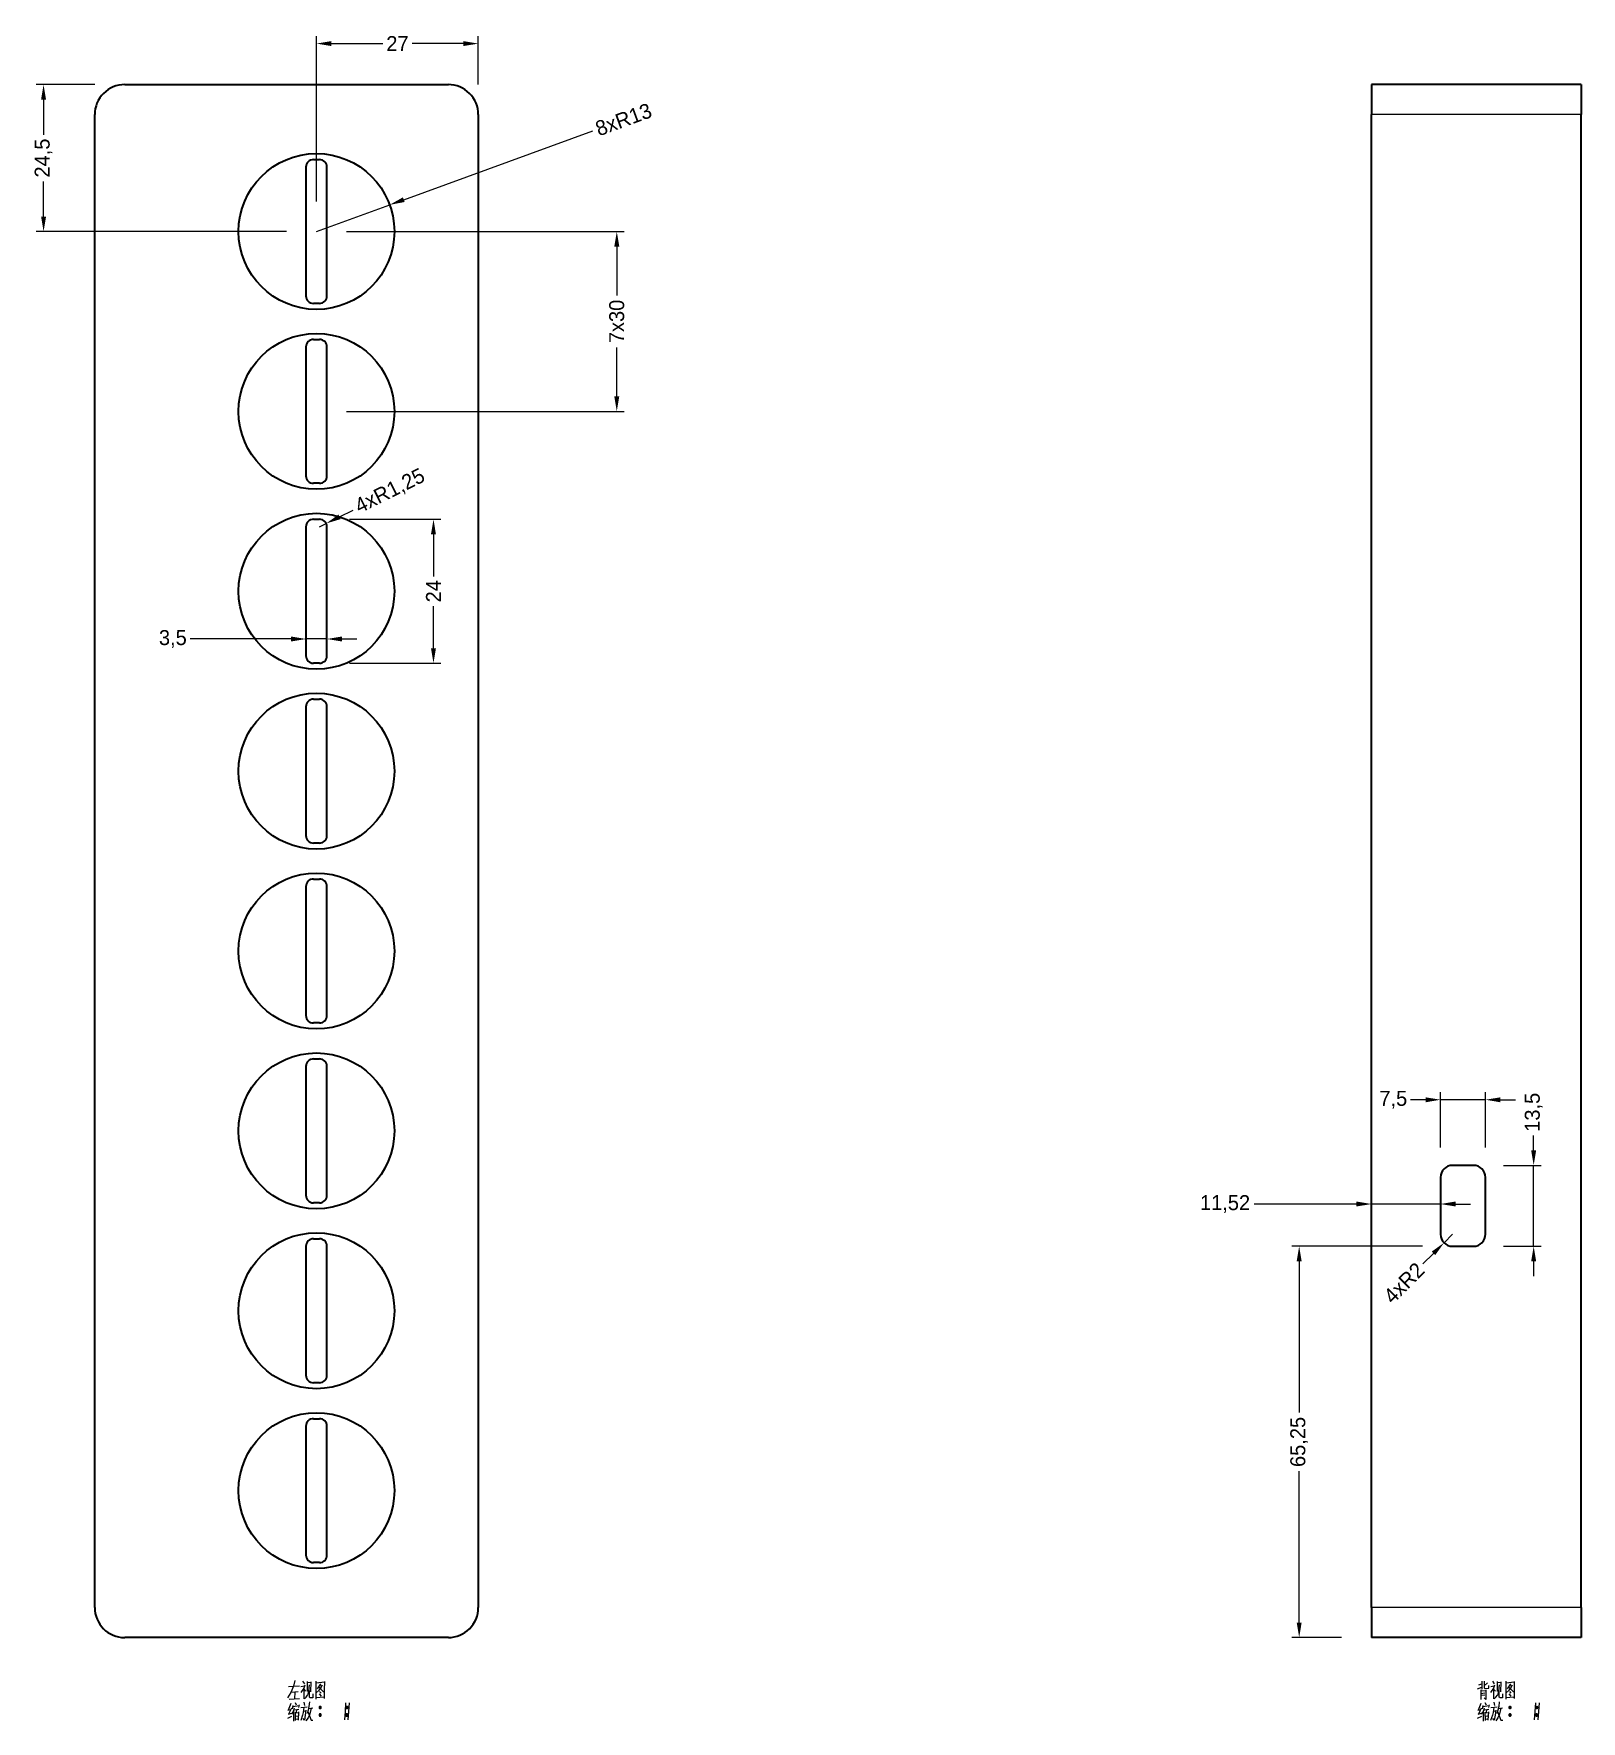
# Model space of a CAD drawing. Extents: x 393 to 1009, y 136 to 798.
# Drawn here: x 750.9 to 1009.1, y 277 to 558.5 of the extents above; entities that cross this region are included whole.
import ezdxf

# ---------------------------------------------------------------- set-up
doc = ezdxf.new("R2010")
doc.units = 0
doc.styles.get("Standard").update_dxf_attribs({"font": 'Deng.ttf'})
doc.dimstyles.get("Standard").update_dxf_attribs({"dimtxt": 0.18, "dimasz": 0.18, "dimexe": 0.18, "dimexo": 0.0625, "dimgap": 0.09, "dimtad": 0, "dimtih": 1, "dimtoh": 1, "dimdec": 4, "dimzin": 0, "dimdsep": 46, "dimtxsty": 'Standard', "dimcen": 0.09, "dimadec": 0, "dimazin": 0, "dimtfac": 1, "dimtdec": 4, "dimtofl": 0, "dimtmove": 0, "dimatfit": 3, "dimfxl": 1, "dimtolj": 1, "dimtzin": 0, "dimarcsym": 0})

# ---------------------------------------------------------------- blocks, each defined once
blk = doc.blocks.new('*D34')
at = {"color": 0, "lineweight": -2, "transparency": 16777216}
for p, q in [((1001.11, 372.25), (1001.11, 374.75)), ((996.07, 369.75), (1002.36, 369.75)), ((1001.11, 356.25), (1001.11, 369.75)), ((996.07, 356.25), (1002.36, 356.25)), ((1001.11, 353.75), (1001.11, 351.25))]:
    blk.add_line(p, q, dxfattribs=at)
at = {"color": 0, "transparency": 16777216}
for points in [[(1000.7, 372.25), (1001.53, 372.25), (1001.11, 369.75)], [(1000.7, 353.75), (1001.53, 353.75), (1001.11, 356.25)]]:
    blk.add_solid(points, dxfattribs=at)
at = {"layer": 'Defpoints', "color": 0, "transparency": 16777216}
for p in [(991.07, 369.75), (1001.11, 369.75), (991.07, 356.25)]:
    blk.add_point(p, dxfattribs=at)
at = {"color": 0, "transparency": 16777216, "insert": (1001.11, 378.6), "char_height": 2.5, "attachment_point": 5, "rotation": 90}
blk.add_mtext('13,5', dxfattribs=at)
blk = doc.blocks.new('*D35')
at = {"color": 0, "lineweight": -2, "transparency": 16777216}
for p, q in [((983.07, 380.69), (980.57, 380.69)), ((985.57, 372.75), (985.57, 381.94)), ((993.07, 380.69), (985.57, 380.69)), ((993.07, 372.75), (993.07, 381.94)), ((995.57, 380.69), (998.07, 380.69))]:
    blk.add_line(p, q, dxfattribs=at)
at = {"color": 0, "transparency": 16777216}
for points in [[(983.07, 381.1), (983.07, 380.27), (985.57, 380.69)], [(995.57, 381.1), (995.57, 380.27), (993.07, 380.69)]]:
    blk.add_solid(points, dxfattribs=at)
at = {"layer": 'Defpoints', "color": 0, "transparency": 16777216}
for p in [(993.07, 380.69), (985.57, 367.75), (993.07, 367.75)]:
    blk.add_point(p, dxfattribs=at)
at = {"color": 0, "transparency": 16777216, "insert": (977.69, 380.69), "char_height": 2.5, "attachment_point": 5}
blk.add_mtext('7,5', dxfattribs=at)
blk = doc.blocks.new('*D36')
at = {"color": 0, "lineweight": -2, "transparency": 16777216}
for p, q in [((987.57, 358.25), (986.16, 356.84)), ((984.39, 355.07), (982.62, 353.3))]:
    blk.add_line(p, q, dxfattribs=at)
at = {"color": 0, "transparency": 16777216}
blk.add_solid([(984.1, 355.36), (984.68, 354.77), (986.16, 356.84)], dxfattribs=at)
at = {"layer": 'Defpoints', "color": 0, "transparency": 16777216}
for p in [(987.57, 358.25), (986.16, 356.84)]:
    blk.add_point(p, dxfattribs=at)
at = {"color": 0, "transparency": 16777216, "insert": (979.47, 350.14), "char_height": 2.5, "attachment_point": 5, "rotation": 45}
blk.add_mtext('4xR2', dxfattribs=at)
blk = doc.blocks.new('*D37')
at = {"color": 0, "lineweight": -2, "transparency": 16777216}
for p, q in [((982.57, 356.25), (960.74, 356.25)), ((961.99, 353.75), (961.99, 328.52)), ((961.99, 293.5), (961.99, 318.73)), ((969.05, 291), (960.74, 291))]:
    blk.add_line(p, q, dxfattribs=at)
at = {"color": 0, "transparency": 16777216}
for points in [[(961.57, 353.75), (962.4, 353.75), (961.99, 356.25)], [(961.57, 293.5), (962.4, 293.5), (961.99, 291)]]:
    blk.add_solid(points, dxfattribs=at)
at = {"layer": 'Defpoints', "color": 0, "transparency": 16777216}
for p in [(961.99, 356.25), (987.57, 356.25), (974.05, 291)]:
    blk.add_point(p, dxfattribs=at)
at = {"color": 0, "transparency": 16777216, "insert": (961.99, 323.62), "char_height": 2.5, "attachment_point": 5, "rotation": 90}
blk.add_mtext('65,25', dxfattribs=at)
blk = doc.blocks.new('*D38')
at = {"color": 0, "lineweight": -2, "transparency": 16777216}
for p, q in [((971.55, 363.3), (954.47, 363.3)), ((974.05, 301), (974.05, 364.55)), ((985.57, 363.3), (974.05, 363.3)), ((988.07, 363.3), (990.57, 363.3)), ((985.57, 362.75), (985.57, 362.05))]:
    blk.add_line(p, q, dxfattribs=at)
at = {"color": 0, "transparency": 16777216}
for points in [[(971.55, 363.72), (971.55, 362.89), (974.05, 363.3)], [(988.07, 363.72), (988.07, 362.89), (985.57, 363.3)]]:
    blk.add_solid(points, dxfattribs=at)
at = {"layer": 'Defpoints', "color": 0, "transparency": 16777216}
for p in [(985.57, 367.75), (985.57, 363.3), (974.05, 296)]:
    blk.add_point(p, dxfattribs=at)
at = {"color": 0, "transparency": 16777216, "insert": (949.62, 363.3), "char_height": 2.5, "attachment_point": 5}
blk.add_mtext('11,52', dxfattribs=at)
blk = doc.blocks.new('*D39')
at = {"color": 0, "lineweight": -2, "transparency": 16777216}
for p, q in [((812.59, 530.81), (844.16, 542.31)), ((798.03, 525.5), (810.24, 529.95))]:
    blk.add_line(p, q, dxfattribs=at)
at = {"color": 0, "transparency": 16777216}
blk.add_solid([(812.45, 531.2), (812.73, 530.42), (810.24, 529.95)], dxfattribs=at)
at = {"layer": 'Defpoints', "color": 0, "transparency": 16777216}
for p in [(810.24, 529.95), (798.03, 525.5)]:
    blk.add_point(p, dxfattribs=at)
at = {"color": 0, "transparency": 16777216, "insert": (849.26, 544.17), "char_height": 2.5, "attachment_point": 5, "rotation": 20.0264}
blk.add_mtext('8xR13', dxfattribs=at)
blk = doc.blocks.new('*D40')
at = {"color": 0, "lineweight": -2, "transparency": 16777216}
for p, q in [((803.03, 525.5), (849.38, 525.5)), ((848.13, 523), (848.13, 514.84)), ((848.13, 498), (848.13, 506.16)), ((803.03, 495.5), (849.38, 495.5))]:
    blk.add_line(p, q, dxfattribs=at)
at = {"color": 0, "transparency": 16777216}
for points in [[(847.72, 523), (848.55, 523), (848.13, 525.5)], [(847.72, 498), (848.55, 498), (848.13, 495.5)]]:
    blk.add_solid(points, dxfattribs=at)
at = {"layer": 'Defpoints', "color": 0, "transparency": 16777216}
for p in [(798.03, 525.5), (848.13, 525.5), (798.03, 495.5)]:
    blk.add_point(p, dxfattribs=at)
at = {"color": 0, "transparency": 16777216, "insert": (848.13, 510.5), "char_height": 2.5, "attachment_point": 5, "rotation": 90}
blk.add_mtext('7x30', dxfattribs=at)
blk = doc.blocks.new('*D41')
at = {"color": 0, "lineweight": -2, "transparency": 16777216}
for p, q in [((761.03, 550), (751.24, 550)), ((752.49, 547.5), (752.49, 541.64)), ((752.49, 528), (752.49, 533.86)), ((793.03, 525.5), (751.24, 525.5))]:
    blk.add_line(p, q, dxfattribs=at)
at = {"color": 0, "transparency": 16777216}
for points in [[(752.08, 547.5), (752.91, 547.5), (752.49, 550)], [(752.08, 528), (752.91, 528), (752.49, 525.5)]]:
    blk.add_solid(points, dxfattribs=at)
at = {"layer": 'Defpoints', "color": 0, "transparency": 16777216}
for p in [(752.49, 550), (766.03, 550), (798.03, 525.5)]:
    blk.add_point(p, dxfattribs=at)
at = {"color": 0, "transparency": 16777216, "insert": (752.49, 537.75), "char_height": 2.5, "attachment_point": 5, "rotation": 90}
blk.add_mtext('24,5', dxfattribs=at)
blk = doc.blocks.new('*D42')
at = {"color": 0, "lineweight": -2, "transparency": 16777216}
for p, q in [((798.03, 530.5), (798.03, 558.09)), ((825.03, 550), (825.03, 558.09)), ((800.53, 556.84), (809.08, 556.84)), ((822.53, 556.84), (813.97, 556.84))]:
    blk.add_line(p, q, dxfattribs=at)
at = {"color": 0, "transparency": 16777216}
for points in [[(800.53, 557.26), (800.53, 556.43), (798.03, 556.84)], [(822.53, 557.26), (822.53, 556.43), (825.03, 556.84)]]:
    blk.add_solid(points, dxfattribs=at)
at = {"layer": 'Defpoints', "color": 0, "transparency": 16777216}
for p in [(825.03, 556.84), (825.03, 545), (798.03, 525.5)]:
    blk.add_point(p, dxfattribs=at)
at = {"color": 0, "transparency": 16777216, "insert": (811.53, 556.84), "char_height": 2.5, "attachment_point": 5}
blk.add_mtext('27', dxfattribs=at)
blk = doc.blocks.new('*D43')
at = {"color": 0, "lineweight": -2, "transparency": 16777216}
for p, q in [((803.53, 477.5), (818.8, 477.5)), ((817.55, 475), (817.55, 467.97)), ((817.55, 456), (817.55, 463.03)), ((803.53, 453.5), (818.8, 453.5))]:
    blk.add_line(p, q, dxfattribs=at)
at = {"color": 0, "transparency": 16777216}
for points in [[(817.13, 475), (817.96, 475), (817.55, 477.5)], [(817.13, 456), (817.96, 456), (817.55, 453.5)]]:
    blk.add_solid(points, dxfattribs=at)
at = {"layer": 'Defpoints', "color": 0, "transparency": 16777216}
for p in [(798.53, 477.5), (817.55, 477.5), (798.53, 453.5)]:
    blk.add_point(p, dxfattribs=at)
at = {"color": 0, "transparency": 16777216, "insert": (817.55, 465.5), "char_height": 2.5, "attachment_point": 5, "rotation": 90}
blk.add_mtext('24', dxfattribs=at)
blk = doc.blocks.new('*D44')
at = {"color": 0, "lineweight": -2, "transparency": 16777216}
for p, q in [((796.28, 459.75), (796.28, 458.79)), ((799.78, 459.75), (799.78, 458.79)), ((793.78, 457.54), (776.96, 457.54)), ((799.78, 457.54), (796.28, 457.54)), ((802.28, 457.54), (804.78, 457.54))]:
    blk.add_line(p, q, dxfattribs=at)
at = {"color": 0, "transparency": 16777216}
for points in [[(793.78, 457.95), (793.78, 457.12), (796.28, 457.54)], [(802.28, 457.95), (802.28, 457.12), (799.78, 457.54)]]:
    blk.add_solid(points, dxfattribs=at)
at = {"layer": 'Defpoints', "color": 0, "transparency": 16777216}
for p in [(799.78, 457.54), (796.28, 454.75), (799.78, 454.75)]:
    blk.add_point(p, dxfattribs=at)
at = {"color": 0, "transparency": 16777216, "insert": (774.06, 457.54), "char_height": 2.5, "attachment_point": 5}
blk.add_mtext('3,5', dxfattribs=at)
blk = doc.blocks.new('*D45')
at = {"color": 0, "lineweight": -2, "transparency": 16777216}
for p, q in [((801.88, 477.92), (804.12, 479.03)), ((798.53, 476.25), (799.65, 476.81))]:
    blk.add_line(p, q, dxfattribs=at)
at = {"color": 0, "transparency": 16777216}
blk.add_solid([(801.7, 478.29), (802.07, 477.54), (799.65, 476.81)], dxfattribs=at)
at = {"layer": 'Defpoints', "color": 0, "transparency": 16777216}
for p in [(798.53, 476.25), (799.65, 476.81)]:
    blk.add_point(p, dxfattribs=at)
at = {"color": 0, "transparency": 16777216, "insert": (810.33, 482.11), "char_height": 2.5, "attachment_point": 5, "rotation": 26.4028}
blk.add_mtext('4xR1,25', dxfattribs=at)

msp = doc.modelspace()

# ---------------------------------------------------------------- linework, layer by layer
at = {"color": 7, "lineweight": 35}
for p, q in [((766.026123, 550), (820.026123, 550)), ((1009.052246, 550), (974.052246, 550)), ((761.026123, 296), (761.026123, 545)), ((825.026123, 545), (825.026123, 296)), ((974.052246, 296), (974.052246, 545)), ((1009.052246, 296), (1009.052246, 545)), ((796.276123, 536.25), (796.276123, 514.75)), ((799.776123, 514.75), (799.776123, 536.25)), ((796.276123, 506.25), (796.276123, 484.75)), ((799.776123, 484.75), (799.776123, 506.25)), ((796.276123, 476.25), (796.276123, 454.75)), ((799.776123, 454.75), (799.776123, 476.25)), ((796.276123, 446.25), (796.276123, 424.75)), ((799.776123, 424.75), (799.776123, 446.25)), ((796.276123, 416.25), (796.276123, 394.75)), ((799.776123, 394.75), (799.776123, 416.25)), ((796.276123, 386.25), (796.276123, 364.75)), ((799.776123, 364.75), (799.776123, 386.25)), ((796.276123, 356.25), (796.276123, 334.75)), ((799.776123, 334.75), (799.776123, 356.25)), ((796.276123, 326.25), (796.276123, 304.75)), ((799.776123, 304.75), (799.776123, 326.25)), ((820.026123, 291), (766.026123, 291)), ((1009.052246, 291), (974.052246, 291))]:
    msp.add_line(p, q, dxfattribs=at)
at = {"color": 7, "lineweight": 35, "ltscale": 0.125}
for p, q in [((974.052246, 550), (974.052246, 545)), ((1009.052246, 550), (1009.052246, 545)), ((974.052246, 296), (974.052246, 291)), ((1009.052246, 296), (1009.052246, 291))]:
    msp.add_line(p, q, dxfattribs=at)
at = {"color": 7, "lineweight": 13}
for p, q in [((1009.052246, 545), (974.052246, 545)), ((1009.052246, 296), (974.052246, 296))]:
    msp.add_line(p, q, dxfattribs=at)
at = {"color": 7, "lineweight": 35, "ltscale": 0.025}
for p, q in [((797.526123, 537.5), (798.526123, 537.5)), ((798.526123, 513.5), (797.526123, 513.5)), ((797.526123, 507.5), (798.526123, 507.5)), ((798.526123, 483.5), (797.526123, 483.5)), ((797.526123, 477.5), (798.526123, 477.5)), ((798.526123, 453.5), (797.526123, 453.5)), ((797.526123, 447.5), (798.526123, 447.5)), ((798.526123, 423.5), (797.526123, 423.5)), ((797.526123, 417.5), (798.526123, 417.5)), ((798.526123, 393.5), (797.526123, 393.5)), ((797.526123, 387.5), (798.526123, 387.5)), ((798.526123, 363.5), (797.526123, 363.5)), ((797.526123, 357.5), (798.526123, 357.5)), ((798.526123, 333.5), (797.526123, 333.5)), ((797.526123, 327.5), (798.526123, 327.5)), ((798.526123, 303.5), (797.526123, 303.5))]:
    msp.add_line(p, q, dxfattribs=at)
at = {"color": 7, "lineweight": 35, "ltscale": 0.0875}
for p, q in [((991.072266, 369.75), (987.572266, 369.75)), ((987.572266, 356.25), (991.072266, 356.25))]:
    msp.add_line(p, q, dxfattribs=at)
at = {"color": 7, "lineweight": 35, "ltscale": 0.2375}
for p, q in [((985.572266, 367.75), (985.572266, 358.25)), ((993.072266, 358.25), (993.072266, 367.75))]:
    msp.add_line(p, q, dxfattribs=at)
at = {"color": 7, "lineweight": 13}
for points in [[(793.726135, 281.829987), (793.166138, 280.954987)], [(793.376099, 282.809998), (795.196106, 282.950012)], [(794.181152, 282.880005), (793.726135, 281.829987)], [(793.86615, 281.899994), (794.951111, 282.005005)], [(794.391113, 283.825012), (794.181152, 282.880005)], [(794.391113, 281.934998), (794.35614, 280.744995)], [(796.071106, 283.054993), (795.896118, 282.565002), (795.406128, 281.829987)], [(795.441101, 282.845001), (796.001099, 282.915009)], [(795.72113, 283.720001), (796.001099, 283.299988)], [(795.896118, 282.565002), (795.896118, 280.779999)], [(795.896118, 282.390015), (796.211121, 282.075012)], [(796.49115, 283.684998), (796.49115, 282.005005)], [(797.156128, 283.51001), (796.49115, 283.440002)], [(796.701111, 282.040009), (796.526123, 281.410004)], [(796.806152, 283.089996), (796.701111, 282.040009)], [(796.841125, 281.059998), (796.841125, 282.144989)], [(797.086121, 281.934998), (797.156128, 283.61499)], [(797.401123, 281.584991), (797.401123, 280.954987)], [(797.926147, 283.720001), (797.926147, 282.25), (797.926147, 280.744995)], [(797.926147, 283.684998), (797.926147, 282.285004), (797.926147, 280.88501)], [(799.396118, 283.545013), (797.926147, 283.404999)], [(797.996094, 281.795013), (798.486145, 282.214996)], [(798.696106, 283.265015), (798.136108, 282.459991)], [(798.451111, 282.704987), (799.151123, 281.970001)], [(798.451111, 281.619995), (798.801147, 281.234985)], [(798.486145, 282.915009), (798.941101, 282.984985)], [(798.486145, 282.214996), (798.696106, 282.494995)], [(798.556152, 282.005005), (798.801147, 281.725006)], [(798.696106, 282.494995), (799.046143, 283.125)], [(799.151123, 281.970001), (799.326111, 282.005005)], [(799.361145, 280.920013), (799.361145, 282.285004), (799.396118, 283.684998)], [(991.727234, 282.459991), (992.462219, 282.73999)], [(991.937256, 283.125), (992.462219, 283.265015)], [(992.287231, 282.285004), (992.287231, 280.640015)], [(992.287231, 282.109985), (993.127258, 282.179993)], [(992.287231, 281.690002), (992.952271, 281.76001)], [(992.462219, 283.720001), (992.462219, 282.390015)], [(992.847229, 283.720001), (992.847229, 282.63501)], [(993.407227, 283.440002), (992.847229, 282.915009)], [(992.847229, 282.63501), (992.952271, 282.494995)], [(992.952271, 282.494995), (993.652222, 282.529999)], [(993.127258, 282.25), (993.127258, 280.674988)], [(993.652222, 282.529999), (993.617249, 283.019989)], [(994.597229, 283.054993), (994.422241, 282.565002), (993.932251, 281.829987)], [(993.967224, 282.845001), (994.527222, 282.915009)], [(994.247253, 283.720001), (994.527222, 283.299988)], [(994.422241, 282.565002), (994.422241, 280.779999)], [(994.422241, 282.390015), (994.737244, 282.075012)], [(995.017273, 283.684998), (995.017273, 282.005005)], [(995.682251, 283.51001), (995.017273, 283.440002)], [(995.227234, 282.040009), (995.052246, 281.410004)], [(995.332275, 283.089996), (995.227234, 282.040009)], [(995.367249, 281.059998), (995.367249, 282.144989)], [(995.612244, 281.934998), (995.682251, 283.61499)], [(995.927246, 281.584991), (995.927246, 280.954987)], [(996.452271, 283.720001), (996.452271, 282.25), (996.452271, 280.744995)], [(996.452271, 283.684998), (996.452271, 282.285004), (996.452271, 280.88501)], [(997.922241, 283.545013), (996.452271, 283.404999)], [(996.522217, 281.795013), (997.012268, 282.214996)], [(997.222229, 283.265015), (996.662231, 282.459991)], [(996.977234, 282.704987), (997.677246, 281.970001)], [(996.977234, 281.619995), (997.327271, 281.234985)], [(997.012268, 282.915009), (997.467224, 282.984985)], [(997.012268, 282.214996), (997.222229, 282.494995)], [(997.082275, 282.005005), (997.327271, 281.725006)], [(997.222229, 282.494995), (997.572266, 283.125)], [(997.677246, 281.970001), (997.852234, 282.005005)], [(997.887268, 280.920013), (997.887268, 282.285004), (997.922241, 283.684998)], [(793.691101, 278.959991), (793.271118, 278.820007)], [(793.761108, 279.975006), (793.306152, 278.889984)], [(793.831116, 279.204987), (793.376099, 278.190002)], [(793.48114, 280.709991), (795.196106, 280.815002)], [(794.146118, 278.679993), (793.831116, 278.190002)], [(794.076111, 279.660004), (793.97113, 279.100006)], [(794.076111, 279.519989), (795.126099, 279.660004)], [(794.321106, 279.23999), (794.146118, 278.679993)], [(794.181152, 278.75), (794.181152, 277.035004)], [(794.391113, 278.959991), (795.091125, 279.065002)], [(794.461121, 280.149994), (794.636108, 279.764984)], [(794.706116, 278.994995), (794.636108, 278.434998)], [(795.161133, 279.764984), (795.021118, 279.309998)], [(795.931152, 279.380005), (795.826111, 278.470001), (795.72113, 278.049988), (795.406128, 277.174988)], [(795.441101, 279.309998), (796.49115, 279.449982)], [(796.246094, 278.889984), (796.141113, 278.049988), (796.001099, 277.209991), (795.791138, 277.48999)], [(795.861145, 278.714996), (796.246094, 278.785004)], [(795.931152, 280.220001), (796.036133, 279.660004)], [(796.001099, 280.779999), (796.281128, 281.059998)], [(796.281128, 281.059998), (796.526123, 281.410004)], [(796.631104, 278.889984), (796.456116, 278.329987)], [(796.561096, 278.644989), (797.121094, 277.209991)], [(796.771118, 279.519989), (796.631104, 278.889984)], [(796.701111, 279.134979), (797.401123, 279.274994)], [(796.841125, 280.255005), (796.771118, 279.519989)], [(796.98114, 280.954987), (796.841125, 281.059998)], [(797.121094, 279.204987), (796.911133, 278.259979)], [(797.401123, 280.954987), (796.98114, 280.954987)], [(797.926147, 280.98999), (799.291138, 281.095001)], [(798.451111, 279.345001), (798.836121, 279.345001)], [(798.486145, 279.449982), (798.801147, 279.449982)], [(798.486145, 279.204987), (798.801147, 279.204987)], [(799.361145, 280.815002), (799.361145, 280.920013), (799.291138, 281.095001)], [(802.896118, 280.079987), (802.791138, 278.679993), (802.686096, 277.279999)], [(802.896118, 279.345001), (803.281128, 279.345001)], [(802.931152, 279.449982), (803.246094, 279.449982)], [(802.931152, 279.204987), (803.246094, 279.204987)], [(803.49115, 280.079987), (803.386108, 278.679993), (803.281128, 277.279999)], [(992.217224, 278.959991), (991.797241, 278.820007)], [(992.287231, 279.975006), (991.832275, 278.889984)], [(992.357239, 279.204987), (991.902222, 278.190002)], [(992.287231, 281.375), (992.952271, 281.445007)], [(992.672241, 278.679993), (992.357239, 278.190002)], [(992.602234, 279.660004), (992.497253, 279.100006)], [(992.602234, 279.519989), (993.652222, 279.660004)], [(992.847229, 279.23999), (992.672241, 278.679993)], [(992.707275, 278.75), (992.707275, 277.035004)], [(993.127258, 280.674988), (992.847229, 280.920013)], [(992.917236, 278.959991), (993.617249, 279.065002)], [(992.987244, 280.149994), (993.162231, 279.764984)], [(993.232239, 278.994995), (993.162231, 278.434998)], [(993.687256, 279.764984), (993.547241, 279.309998)], [(994.457275, 279.380005), (994.352234, 278.470001), (994.247253, 278.049988), (993.932251, 277.174988)], [(993.967224, 279.309998), (995.017273, 279.449982)], [(994.772217, 278.889984), (994.667236, 278.049988), (994.527222, 277.209991), (994.317261, 277.48999)], [(994.387268, 278.714996), (994.772217, 278.785004)], [(994.457275, 280.220001), (994.562256, 279.660004)], [(994.527222, 280.779999), (994.807251, 281.059998)], [(994.807251, 281.059998), (995.052246, 281.410004)], [(995.157227, 278.889984), (994.982239, 278.329987)], [(995.087219, 278.644989), (995.647217, 277.209991)], [(995.297241, 279.519989), (995.157227, 278.889984)], [(995.227234, 279.134979), (995.927246, 279.274994)], [(995.367249, 280.255005), (995.297241, 279.519989)], [(995.507263, 280.954987), (995.367249, 281.059998)], [(995.647217, 279.204987), (995.437256, 278.259979)], [(995.927246, 280.954987), (995.507263, 280.954987)], [(996.452271, 280.98999), (997.817261, 281.095001)], [(996.977234, 279.345001), (997.362244, 279.345001)], [(997.012268, 279.449982), (997.327271, 279.449982)], [(997.012268, 279.204987), (997.327271, 279.204987)], [(997.887268, 280.815002), (997.887268, 280.920013), (997.817261, 281.095001)], [(1001.422241, 280.079987), (1001.317261, 278.679993), (1001.212219, 277.279999)], [(1001.422241, 279.345001), (1001.807251, 279.345001)], [(1001.457275, 279.449982), (1001.772217, 279.449982)], [(1001.457275, 279.204987), (1001.772217, 279.204987)], [(1002.017273, 280.079987), (1001.912231, 278.679993), (1001.807251, 277.279999)], [(793.236145, 277.524994), (793.936096, 277.910004)], [(793.341125, 278.190002), (793.86615, 278.36499)], [(794.461121, 278.539978), (794.496094, 277.139984)], [(794.461121, 278.434998), (794.986145, 278.505005)], [(794.496094, 277.875), (794.881104, 277.945007)], [(794.951111, 277.384979), (794.531128, 277.315002)], [(795.021118, 278.609985), (794.951111, 277.209991)], [(796.631104, 277.630005), (796.246094, 277.10498)], [(796.911133, 278.259979), (796.631104, 277.630005)], [(797.121094, 277.209991), (797.436096, 277.209991)], [(798.451111, 278.084991), (798.836121, 278.084991)], [(798.486145, 278.190002), (798.801147, 278.190002)], [(798.486145, 277.945007), (798.801147, 277.945007)], [(802.896118, 278.084991), (803.281128, 278.084991)], [(802.931152, 278.190002), (803.246094, 278.190002)], [(802.931152, 277.945007), (803.246094, 277.945007)], [(991.762268, 277.524994), (992.462219, 277.910004)], [(991.867249, 278.190002), (992.392273, 278.36499)], [(992.987244, 278.539978), (993.022217, 277.139984)], [(992.987244, 278.434998), (993.512268, 278.505005)], [(993.022217, 277.875), (993.407227, 277.945007)], [(993.477234, 277.384979), (993.057251, 277.315002)], [(993.547241, 278.609985), (993.477234, 277.209991)], [(995.157227, 277.630005), (994.772217, 277.10498)], [(995.437256, 278.259979), (995.157227, 277.630005)], [(995.647217, 277.209991), (995.962219, 277.209991)], [(996.977234, 278.084991), (997.362244, 278.084991)], [(997.012268, 278.190002), (997.327271, 278.190002)], [(997.012268, 277.945007), (997.327271, 277.945007)], [(1001.422241, 278.084991), (1001.807251, 278.084991)], [(1001.457275, 278.190002), (1001.772217, 278.190002)], [(1001.457275, 277.945007), (1001.772217, 277.945007)]]:
    msp.add_lwpolyline(points, dxfattribs=at)
for points in [[(798.556152, 279.134979), (798.73114, 279.134979), (798.836121, 279.23999), (798.836121, 279.414978), (798.73114, 279.519989), (798.556152, 279.519989), (798.451111, 279.414978), (798.451111, 279.23999)], [(803.001099, 279.134979), (803.176147, 279.134979), (803.281128, 279.23999), (803.281128, 279.414978), (803.176147, 279.519989), (803.001099, 279.519989), (802.896118, 279.414978), (802.896118, 279.23999)], [(997.082275, 279.134979), (997.257263, 279.134979), (997.362244, 279.23999), (997.362244, 279.414978), (997.257263, 279.519989), (997.082275, 279.519989), (996.977234, 279.414978), (996.977234, 279.23999)], [(1001.527222, 279.134979), (1001.702271, 279.134979), (1001.807251, 279.23999), (1001.807251, 279.414978), (1001.702271, 279.519989), (1001.527222, 279.519989), (1001.422241, 279.414978), (1001.422241, 279.23999)], [(798.556152, 277.875), (798.73114, 277.875), (798.836121, 277.97998), (798.836121, 278.154999), (798.73114, 278.259979), (798.556152, 278.259979), (798.451111, 278.154999), (798.451111, 277.97998)], [(803.001099, 277.875), (803.176147, 277.875), (803.281128, 277.97998), (803.281128, 278.154999), (803.176147, 278.259979), (803.001099, 278.259979), (802.896118, 278.154999), (802.896118, 277.97998)], [(997.082275, 277.875), (997.257263, 277.875), (997.362244, 277.97998), (997.362244, 278.154999), (997.257263, 278.259979), (997.082275, 278.259979), (996.977234, 278.154999), (996.977234, 277.97998)], [(1001.527222, 277.875), (1001.702271, 277.875), (1001.807251, 277.97998), (1001.807251, 278.154999), (1001.702271, 278.259979), (1001.527222, 278.259979), (1001.422241, 278.154999), (1001.422241, 277.97998)]]:
    msp.add_lwpolyline(points, close=True, dxfattribs=at)
at = {"color": 7, "lineweight": 35}
for centre in [(798.026123, 525.5), (798.026123, 495.5), (798.026123, 465.5), (798.026123, 435.5), (798.026123, 405.5), (798.026123, 375.5), (798.026123, 345.5), (798.026123, 315.5)]:
    msp.add_circle(centre, 13, dxfattribs=at)
for centre, radius, start, end in [((766.026123, 545), 5, 90.000003, 180.000005), ((820.026123, 545), 5, 0, 90.000003), ((797.526123, 536.25), 1.25, 90.000003, 180.000005), ((798.526123, 536.25), 1.25, 0, 90.000003), ((797.526123, 514.75), 1.25, 180.000005, 269.999997), ((798.526123, 514.75), 1.25, 269.999997, 360), ((797.526123, 506.25), 1.25, 90.000003, 180.000005), ((798.526123, 506.25), 1.25, 0, 90.000003), ((797.526123, 484.75), 1.25, 180.000005, 269.999997), ((798.526123, 484.75), 1.25, 269.999997, 360), ((797.526123, 476.25), 1.25, 90.000003, 180.000005), ((798.526123, 476.25), 1.25, 0, 90.000003), ((797.526123, 454.75), 1.25, 180.000005, 269.999997), ((798.526123, 454.75), 1.25, 269.999997, 360), ((797.526123, 446.25), 1.25, 90.000003, 180.000005), ((798.526123, 446.25), 1.25, 0, 90.000003), ((797.526123, 424.75), 1.25, 180.000005, 269.999997), ((798.526123, 424.75), 1.25, 269.999997, 360), ((797.526123, 416.25), 1.25, 90.000003, 180.000005), ((798.526123, 416.25), 1.25, 0, 90.000003), ((797.526123, 394.75), 1.25, 180.000005, 269.999997), ((798.526123, 394.75), 1.25, 269.999997, 360), ((797.526123, 386.25), 1.25, 90.000003, 180.000005), ((798.526123, 386.25), 1.25, 0, 90.000003), ((987.572266, 367.75), 2, 90.000003, 179.999995), ((991.072266, 367.75), 2, 0, 90.000003), ((797.526123, 364.75), 1.25, 180.000005, 269.999997), ((798.526123, 364.75), 1.25, 269.999997, 360), ((797.526123, 356.25), 1.25, 90.000003, 180.000005), ((798.526123, 356.25), 1.25, 0, 90.000003), ((987.572266, 358.25), 2, 180.000005, 269.999997), ((991.072266, 358.25), 2, 269.999997, 360), ((797.526123, 334.75), 1.25, 180.000005, 269.999997), ((798.526123, 334.75), 1.25, 269.999997, 360), ((797.526123, 326.25), 1.25, 90.000003, 180.000005), ((798.526123, 326.25), 1.25, 360, 90.000003), ((797.526123, 304.75), 1.25, 180.000005, 269.999997), ((798.526123, 304.75), 1.25, 269.999997, 360), ((766.026123, 296), 5, 180.000005, 269.999997), ((820.026123, 296), 5, 269.999997, 360)]:
    msp.add_arc(centre, radius, start, end, dxfattribs=at)

# ---------------------------------------------------------------- dimensions: what is measured, and where the dimension line sits
dim = msp.add_linear_dim(base=(825.026123, 556.842844), p1=(798.026123, 525.5), p2=(825.026123, 545), dimstyle='Standard', override={"dimtxt": 2.5, "dimasz": 2.5, "dimexe": 1.25, "dimexo": 5, "dimgap": 0.625, "dimtih": 0, "dimtoh": 0, "dimdec": 2, "dimzin": 8, "dimdsep": 44, "dimcen": 2.5, "dimtdec": 2, "dimtofl": 1, "dimatfit": 0, "dimtolj": 0, "dimtzin": 8})
dim.commit()
dim.dimension.update_dxf_attribs({"geometry": '*D42', "text_midpoint": (811.526123, 556.842844)})
for base, p1, p2, picture, middle in [((752.492288, 550), (798.026123, 525.5), (766.026123, 550), '*D41', (752.492288, 537.75)), ((817.547802, 477.5), (798.526123, 453.5), (798.526123, 477.5), '*D43', (817.547802, 465.5)), ((1001.114653, 369.75), (991.072266, 356.25), (991.072266, 369.75), '*D34', (1001.114653, 378.598288)), ((961.985331, 356.25), (974.052246, 291), (987.572266, 356.25), '*D37', (961.985331, 323.625))]:
    dim = msp.add_linear_dim(base=base, p1=p1, p2=p2, angle=270, dimstyle='Standard', override={"dimtxt": 2.5, "dimasz": 2.5, "dimexe": 1.25, "dimexo": 5, "dimgap": 0.625, "dimtih": 0, "dimtoh": 0, "dimdec": 2, "dimzin": 8, "dimdsep": 44, "dimcen": 2.5, "dimtdec": 2, "dimtofl": 1, "dimatfit": 0, "dimtolj": 0, "dimtzin": 8})
    dim.commit()
    dim.dimension.update_dxf_attribs({"geometry": picture, "text_midpoint": middle})
for center, mpoint, text, picture, middle in [((798.026123, 525.5), (810.240074, 529.951899), '8x<>', '*D39', (849.255546, 544.172763)), ((798.526123, 476.25), (799.645736, 476.805848), '4x<>', '*D45', (810.32755, 482.108989)), ((987.572266, 358.25), (986.158052, 356.835786), '4x<>', '*D36', (979.465744, 350.143478))]:
    dim = msp.add_radius_dim(center=center, mpoint=mpoint, text=text, dimstyle='Standard', override={"dimtxt": 2.5, "dimasz": 2.5, "dimexe": 1.25, "dimexo": 5, "dimgap": 0.625, "dimtih": 0, "dimtoh": 0, "dimdec": 2, "dimzin": 8, "dimdsep": 44, "dimcen": 2.5, "dimtdec": 2, "dimtofl": 1, "dimatfit": 0, "dimtolj": 0, "dimtzin": 8})
    dim.commit()
    dim.dimension.update_dxf_attribs({"geometry": picture, "text_midpoint": middle, "dimtype": 164})
dim = msp.add_linear_dim(base=(848.134442, 525.5), p1=(798.026123, 495.5), p2=(798.026123, 525.5), angle=270, text='7x<>', dimstyle='Standard', override={"dimtxt": 2.5, "dimasz": 2.5, "dimexe": 1.25, "dimexo": 5, "dimgap": 0.625, "dimtih": 0, "dimtoh": 0, "dimdec": 2, "dimzin": 8, "dimdsep": 44, "dimcen": 2.5, "dimtdec": 2, "dimtofl": 1, "dimatfit": 0, "dimtolj": 0, "dimtzin": 8})
dim.commit()
dim.dimension.update_dxf_attribs({"geometry": '*D40', "text_midpoint": (848.134442, 510.5)})
for base, p1, p2, picture, middle in [((799.776123, 457.537456), (796.276123, 454.75), (799.776123, 454.75), '*D44', (774.06354, 457.537456)), ((993.072266, 380.687788), (985.572266, 367.75), (993.072266, 367.75), '*D35', (977.692751, 380.687788)), ((985.572266, 363.304579), (974.052246, 296), (985.572266, 367.75), '*D38', (949.618526, 363.304579))]:
    dim = msp.add_linear_dim(base=base, p1=p1, p2=p2, dimstyle='Standard', override={"dimtxt": 2.5, "dimasz": 2.5, "dimexe": 1.25, "dimexo": 5, "dimgap": 0.625, "dimtih": 0, "dimtoh": 0, "dimdec": 2, "dimzin": 8, "dimdsep": 44, "dimcen": 2.5, "dimtdec": 2, "dimtofl": 1, "dimatfit": 0, "dimtolj": 0, "dimtzin": 8})
    dim.commit()
    dim.dimension.update_dxf_attribs({"geometry": picture, "text_midpoint": middle, "dimtype": 160})

doc.saveas('drawing.dxf')
